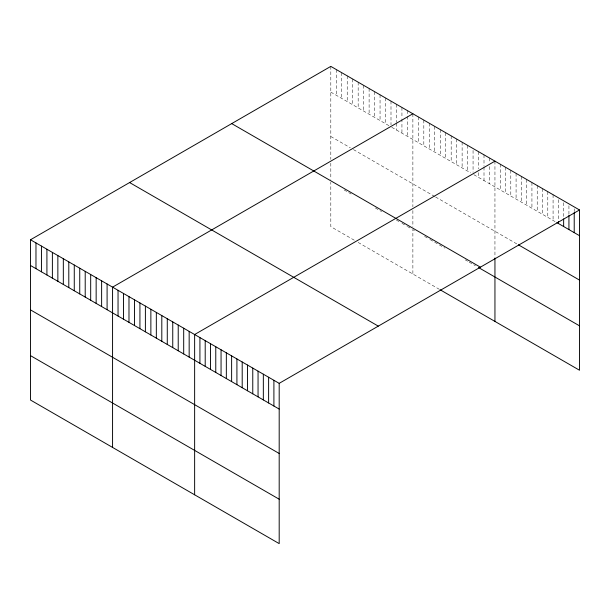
<?xml version="1.0" encoding="UTF-8"?>
<svg xmlns="http://www.w3.org/2000/svg" width="610" height="610" viewBox="0 0 610 610"><rect width="100%" height="100%" fill="white"/><g stroke="black" fill="none" stroke-linecap="round" stroke-linejoin="round"><path stroke-width="0.46" stroke-dasharray="3.05 2.29" d="M330.811 66.383L330.811 159.385M330.811 92.11L389.432 125.95M391.772 127.307L470.714 172.882M473.84 174.689L555.344 221.743M330.811 136.51L350.353 147.788M353.48 149.595L434.762 196.527M435.548 196.977L517.593 244.351M344.093 189.923L351.131 193.988M375.363 207.979L381.616 211.586M396.462 220.157L398.81 221.514M401.937 223.321L406.626 226.028M407.404 226.478L412.093 229.185M414.442 230.542L412.878 229.635L412.878 274.035M424.598 236.405L429.287 239.112M430.073 239.562L444.926 248.14M465.247 259.868L467.588 261.225M469.151 262.125L475.404 265.739M354.257 240.195L330.811 226.653L330.811 182.253M358.169 242.452L439.452 289.376M574.216 208.818L574.216 211.678M568.932 205.768L568.932 214.339M563.648 202.718L563.648 217.007M558.363 199.661L558.363 220.629M553.079 194.704L553.079 220.431M547.795 191.654L547.795 217.381M542.511 188.604L542.511 214.331M537.219 185.554L537.219 211.281M531.935 182.504L531.935 208.231M526.651 179.454L526.651 205.181M521.367 176.404L521.367 202.123M516.083 173.347L516.083 199.073M510.799 170.297L510.799 196.023M505.515 167.247L505.515 192.974M500.23 164.197L500.23 189.923M494.946 161.147L494.946 257.001M489.472 157.99L489.472 162.748M489.472 166.56L489.472 183.717M484.004 154.826L484.004 166.263M484.004 167.216L484.004 180.552M478.53 151.669L478.53 168.817M478.53 172.63L478.53 177.396M473.063 150.418L473.063 172.333M467.588 145.355L467.588 171.075M462.121 142.191L462.121 167.918M456.646 139.034L456.646 164.761M451.179 135.877L451.179 161.604M445.704 132.713L445.704 158.44M440.237 129.556L440.237 155.283M434.762 126.4L434.762 152.126M429.287 123.243L429.287 148.97M423.82 120.078L423.82 145.805M418.346 116.922L418.346 142.649M412.878 113.765L412.878 206.767M412.878 210.572L412.878 226.775M407.404 110.608L407.404 115.366M407.404 116.319L407.404 136.335M401.937 107.444L401.937 117.928M401.937 118.881L401.937 133.171M396.462 104.287L396.462 122.389M396.462 123.342L396.462 130.014M390.995 101.13L390.995 124.951M385.52 97.974L385.52 123.693M380.053 94.809L380.053 120.536M374.578 91.653L374.578 117.379M369.111 88.496L369.111 114.222M363.636 85.339L363.636 111.058M358.169 82.175L358.169 107.901M352.694 79.018L352.694 104.745M347.22 75.861L347.22 101.588M341.752 72.697L341.752 98.424M336.278 69.54L336.278 95.267M330.811 163.198L330.811 179.393"/><path stroke-width="0.91" d="M579.5 209.962L279.189 383.347L279.189 543.617L30.5 400.038L30.5 239.768L330.811 66.383L579.5 209.962L579.5 370.232L440.237 289.834M412.878 113.765L112.568 287.15L112.568 447.42M494.946 161.147L194.636 334.524L194.636 494.801M556.854 222.612L579.5 235.689M518.347 244.785L579.5 280.089M231.708 123.601L480.398 267.18M478.53 267.538L579.5 325.831M129.602 182.55L378.291 326.129M30.5 239.768L279.189 383.347M30.5 265.495L279.189 409.074M30.5 309.888L279.189 453.474M30.5 355.638L279.189 499.216M574.216 212.631L574.216 232.639M568.932 215.292L568.932 229.589M563.648 218.914L563.648 226.539M558.363 221.583L558.363 223.481M494.946 257.954L494.946 321.417M273.905 380.297L273.905 406.024M268.621 377.239L268.621 402.966M263.337 374.189L263.337 399.916M258.053 371.139L258.053 396.866M252.769 368.089L252.769 393.816M247.485 365.039L247.485 390.766M242.2 361.989L242.2 387.716M236.916 358.939L236.916 384.666M231.625 355.882L231.625 381.608M226.34 352.832L226.34 378.558M221.056 349.782L221.056 375.508M215.772 346.732L215.772 372.458M210.488 343.682L210.488 369.408M205.204 340.632L205.204 366.358M199.92 337.582L199.92 363.308M189.161 331.367L189.161 357.094M183.694 328.21L183.694 353.937M178.219 325.054L178.219 350.781M172.752 321.889L172.752 347.616M167.277 318.733L167.277 344.459M161.81 315.576L161.81 341.303M156.335 312.419L156.335 338.146M150.868 309.255L150.868 334.981M145.393 306.098L145.393 331.825M139.926 302.941L139.926 328.668M134.452 299.784L134.452 325.511M128.984 296.62L128.984 322.347M123.51 293.463L123.51 319.19M118.043 290.307L118.043 316.033M107.093 283.986L107.093 309.712M101.626 280.829L101.626 306.555M96.151 277.672L96.151 303.399M90.684 274.508L90.684 300.234M85.209 271.351L85.209 297.078M79.742 268.194L79.742 293.921M74.267 265.037L74.267 290.764M68.8 261.873L68.8 287.6M63.326 258.716L63.326 284.443M57.858 255.56L57.858 281.286M52.384 252.403L52.384 278.129M46.917 249.238L46.917 274.965M41.442 246.082L41.442 271.808M35.975 242.925L35.975 268.652"/></g></svg>
